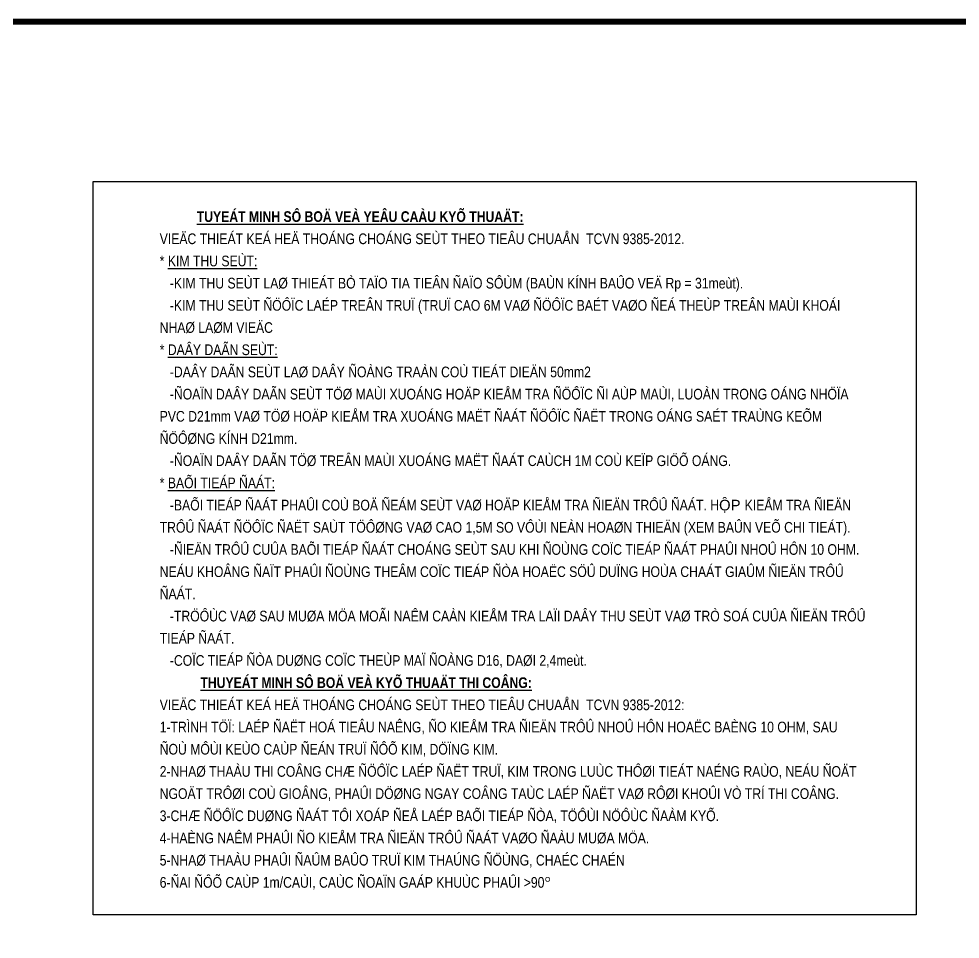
# Model space of a CAD drawing. Header units: millimetres. Extents: x 100 to 288, y -65 to 177.
# Drawn here: x 180.96 to 194.22, y -41.23 to -28.26 of the extents above; entities that cross this region are included whole.
import ezdxf

# ---------------------------------------------------------------- set-up
doc = ezdxf.new("R2010")
doc.units = ezdxf.units.MM
doc.header["$LTSCALE"] = 0.3
doc.header["$MEASUREMENT"] = 0
doc.linetypes.add('ACAD_ISO03W100', pattern=[30, 12, -18])
doc.layers.add('DAY DEN', color=4, linetype='ACAD_ISO03W100', lineweight=25)
doc.layers.add('LAYER7', color=7, linetype='CONTINUOUS')
doc.layers.add('TEXT', color=1, linetype='CONTINUOUS')
doc.styles.add('HELVE-KT', font='VHELVCN.TTF')

msp = doc.modelspace()

# ---------------------------------------------------------------- linework, layer by layer
at = {"layer": 'DAY DEN', "linetype": 'ByBlock', "ltscale": 0.5}
msp.add_lwpolyline([(182.0098, -30.55596), (193.59867, -30.55596), (193.59867, -40.88233), (182.0098, -40.88233)], close=True, dxfattribs=at)
at = {"layer": 'LAYER7', "linetype": 'Continuous', "const_width": 0.08}
msp.add_lwpolyline([(199.85754, -28.3036), (160.65754, -28.3036), (160.65754, -56.07851), (199.85754, -56.07851)], close=True, dxfattribs=at)

# ---------------------------------------------------------------- texts
at = {"layer": 'TEXT', "linetype": 'ByBlock', "ltscale": 0.08, "insert": (182.94782, -30.97396), "char_height": 0.12976597, "width": 9.9249589, "attachment_point": 1, "line_spacing_factor": 1.25, "style": 'HELVE-KT'}
msp.add_mtext('{\\fVNI-Helve-Condense|b1|i0|c0|p2;        \\H1.156x;   \\L\\C3; TUYEÁT MINH SÔ BOÄ VEÀ YEÂU CAÀU KYÕ THUAÄT:\\P\\fVNI-Helve-Condense|b0|i0|c0|p2;\\l\\C256;VIEÄC THIEÁT KEÁ HEÄ THOÁNG CHOÁNG SEÙT THEO TIEÂU CHUAÅN  TCVN 9385-2012.\\P* \\LKIM THU SEÙT:\\P\\l   -KIM THU SEÙT LAØ THIEÁT BÒ TAÏO TIA TIEÂN ÑAÏO SÔÙM (BAÙN KÍNH BAÛO VEÄ Rp = 31meùt).\\P   -KIM THU SEÙT ÑÖÔÏC LAÉP TREÂN TRUÏ (TRUÏ CAO 6M \\C1;VAØ ÑÖÔÏC BAÉT VAØO ÑEÁ THEÙP TREÂN MAÙI KHOÁI NHAØ LAØM VIEÄC \\P* \\LDAÂY DAÃN SEÙT:\\l\\P   -DAÂY DAÃN SEÙT LAØ DAÂY ÑOÀNG TRAÀN COÙ TIEÁT DIEÄN 50mm2\\P   -ÑOAÏN DAÂY DAÃN SEÙT TÖØ MAÙI XUOÁNG HOÄP KIEÅM TRA ÑÖÔÏC ÑI AÙP MAÙI, LUOÀN TRONG OÁNG NHÖÏA PVC D21mm VAØ TÖØ HOÄP KIEÅM TRA XUOÁNG MAËT ÑAÁT ÑÖÔÏC ÑAËT TRONG OÁNG SAÉT TRAÙNG KEÕM ÑÖÔØNG KÍNH D21mm.\\P   -ÑOAÏN DAÂY DAÃN TÖØ TREÂN MAÙI XUOÁNG MAËT ÑAÁT CAÙCH 1M COÙ KEÏP GIÖÕ OÁNG. \\P\\C256;* \\LBAÕI TIEÁP ÑAÁT:\\l\\P   -BAÕI TIEÁP ÑAÁT PHAÛI COÙ BOÄ ÑEÁM SEÙT VAØ HOÄP KIEÅM TRA ÑIEÄN TRÔÛ ÑAÁT. H\\fArial|b0|i0|c0|p34;ỘP \\fVNI-Helve-Condense|b0|i0|c0|p2;KIEÅM TRA ÑIEÄN TRÔÛ ÑAÁT ÑÖÔÏC ÑAËT SAÙT TÖÔØNG VAØ CAO \\C1;1,5M\\C256; SO VÔÙI NEÀN HOAØN THIEÄN (XEM BAÛN VEÕ CHI TIEÁT).\\P   -ÑIEÄN TRÔÛ CUÛA BAÕI TIEÁP ÑAÁT CHOÁNG SEÙT SAU KHI ÑOÙNG COÏC TIEÁP ÑAÁT PHAÛI NHOÛ HÔN 10 OHM. NEÁU KHOÂNG ÑAÏT PHAÛI ÑOÙNG THEÂM COÏC TIEÁP ÑÒA HOAËC SÖÛ DUÏNG HOÙA CHAÁT GIAÛM ÑIEÄN TRÔÛ ÑAÁT.\\P   -TRÖÔÙC VAØ SAU MUØA MÖA MOÃI NAÊM CAÀN KIEÅM TRA LAÏI DAÂY THU SEÙT VAØ TRÒ SOÁ CUÛA ÑIEÄN TRÔÛ TIEÁP ÑAÁT.\\P   -COÏC TIEÁP ÑÒA DUØNG COÏC THEÙP MAÏ ÑOÀNG D16, DAØI 2,4meùt.\\P\\fVNI-Helve-Condense|b1|i0|c0|p2;\\C3;           \\L THUYEÁT MINH SÔ BOÄ VEÀ KYÕ THUAÄT THI COÂNG:\\P\\fVNI-Helve-Condense|b0|i0|c0|p2;\\l\\C256;VIEÄC THIEÁT KEÁ HEÄ THOÁNG CHOÁNG SEÙT THEO TIEÂU CHUAÅN  TCVN 9385-2012:\\P1-TRÌNH TÖÏ: LAÉP ÑAËT HOÁ TIEÂU NAÊNG, ÑO KIEÅM TRA ÑIEÄN TRÔÛ NHOÛ HÔN HOAËC BAÈNG 10 OHM, SAU ÑOÙ MÔÙI KEÙO CAÙP ÑEÁN TRUÏ ÑÔÕ KIM, DÖÏNG KIM.\\P2-NHAØ THAÀU THI COÂNG CHÆ ÑÖÔÏC LAÉP ÑAËT TRUÏ, KIM TRONG LUÙC THÔØI TIEÁT NAÉNG RAÙO, NEÁU ÑOÄT NGOÄT TRÔØI COÙ GIOÂNG, PHAÛI DÖØNG NGAY COÂNG TAÙC LAÉP ÑAËT VAØ RÔØI KHOÛI VÒ TRÍ THI COÂNG.\\P3-CHÆ ÑÖÔÏC DUØNG ÑAÁT TÔI XOÁP ÑEÅ LAÉP BAÕI TIEÁP ÑÒA, TÖÔÙI NÖÔÙC ÑAÀM KYÕ.\\P4-HAÈNG NAÊM PHAÛI ÑO KIEÅM TRA ÑIEÄN TRÔÛ ÑAÁT VAØO ÑAÀU MUØA MÖA.\\P5-NHAØ THAÀU PHAÛI ÑAÛM BAÛO TRUÏ KIM THAÚNG ÑÖÙNG, CHAÉC CHAÉN\\P6-ÑAI ÑÔÕ CAÙP 1m/CAÙI, CAÙC ÑOAÏN GAÁP KHUÙC PHAÛI >90\\fTimes New Roman|b0|i0|c0|p18;%%D}', dxfattribs=at)

doc.saveas('drawing.dxf')
